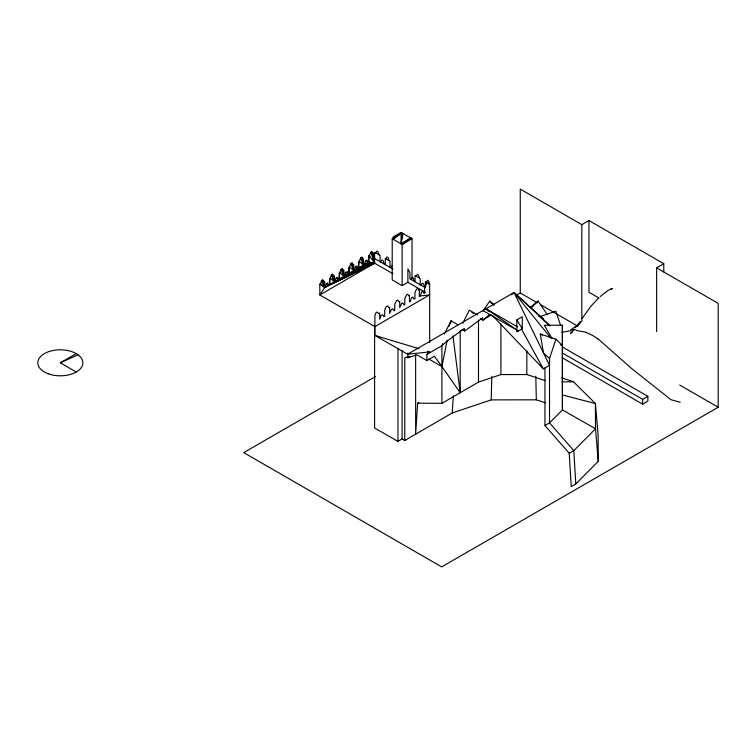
<?xml version="1.0" encoding="UTF-8"?>
<svg xmlns="http://www.w3.org/2000/svg" width="756" height="756" viewBox="0 0 756 756"><rect width="100%" height="100%" fill="white"/><g stroke="black" fill="none" stroke-linecap="round" stroke-linejoin="round"><path stroke-width="1.13" d="M551.842 338.14L544.292 325.241L562.398 325.212L562.426 409.913L549.517 422.897L544.953 425.543L569.23 453.279L571.224 486.599L575.788 483.944L598.251 461.358L598.128 435.305L595.416 403.562L573.492 381.761L561.547 377.811M374.607 326.743L374.607 427.962L397.958 441.372L402.097 438.971L404.762 440.512L452.211 412.965L491.23 399.886L491.797 376.346M418.843 402.466L417.633 403.175L415.639 434.199L415.639 354.97M452.211 412.965L453.326 395.728M402.097 232.999L401.124 243.857L410.839 238.017L411.122 239.227L411.122 238.008L403.279 242.563L403.279 243.782L410.839 238.017L402.145 244.434L402.145 285.645L392.213 279.937L392.213 238.735L402.097 232.999L412.029 238.698L412.029 278.775M380.079 261.67L380.079 255.462L374.607 252.324L374.607 263.192L339.189 279.077L339.775 272.538L340.871 269.448L342.27 268.635L343.375 270.45L343.904 276.346L374.607 263.192L392.884 273.691M393.016 269.098L374.607 258.524L373.672 259.072L372.746 253.402L371.583 251.625L374.607 263.192L348.837 273.483L349.499 266.896L350.841 263.664L352.069 262.946L353.09 264.808L353.761 270.62L374.607 263.192L371.583 251.625L369.278 255.415L368.654 261.982L324.711 287.488L319.826 294.982L374.891 326.611L429.673 294.821L419.363 296.135L419.363 289.935L418.805 290.257L417.794 288.395L416.603 289.085L414.968 292.487L414.968 298.696L414.061 299.215L412.87 297.07L411.5 297.864L410.413 301.332L409.487 301.871L409.487 295.672L408.854 296.031L407.805 294.188L406.615 294.887L404.791 298.393L404.791 304.592L404.063 305.018L402.797 302.92L401.398 303.732L399.726 307.541L399.726 301.332L398.894 301.814L397.684 300.066L396.276 300.879L394.745 304.224L394.745 310.423L394.037 310.839L392.761 308.75L391.41 309.525L389.614 313.4L389.614 307.201L388.811 307.664L387.611 305.915L386.146 306.766L384.719 310.036L384.719 316.244L383.925 316.707L382.593 314.647L381.052 315.535L379.682 319.164L379.682 312.965L378.595 313.598L377.036 312.048L375.959 312.672L374.891 315.743L374.891 335.418L407.635 354.224L429.673 351.937L426.904 354.441L426.904 360.565L416.868 354.8L407.89 357.777L407.89 353.061M374.607 263.192L338.461 279.503L337.356 277.31L336.155 278.01L334.927 281.553L374.607 263.192L344.594 275.94L345.785 272.415L348.195 273.852L374.607 263.192L334.313 281.912L333.547 276.148L332.593 274.258L331.326 274.995L330.296 278.038L329.531 278.482L329.531 284.681L374.607 263.192L354.366 270.27L355.622 266.707L357.928 268.21L374.607 263.192L328.765 285.135L327.565 282.999L326.403 283.67L325.241 287.176L374.607 263.192L364.118 264.619L365.602 260.915L368.314 262.171L374.607 263.192L324.711 287.488L323.833 281.79L322.784 279.947L321.461 280.712L320.582 283.67L319.826 284.114L319.826 294.982L374.607 263.192L368.654 261.982L368.654 255.774L369.278 255.415L374.607 263.192L358.533 267.86L359.232 261.245L360.555 258.023L362.011 257.182L363.428 265.016L374.607 263.192L370.761 252.107M329.531 284.681L330.296 278.038L334.313 281.912L334.313 275.704L333.547 276.148M402.986 233.509L401.124 243.857L401.077 232.366L393.158 236.968L393.158 238.187L393.271 239.34L401.077 233.585M447.165 340.257L441.91 366.565L460.196 392.714L460.196 330.712M450.595 323.095L451.048 320.809L458.06 324.834M549.517 358.552L555.972 339.198L540.266 333.991L543.47 352.882L549.517 358.552L549.517 422.897L573.795 450.633L575.788 483.944M442.704 343.564L441.91 345.728L441.91 403.326L417.633 403.175M449.064 326.223L451.048 320.809L444.452 333.935M386.042 258.892L386.883 256.917L388.14 257.645L389.104 260.65M411.122 279.503L412.086 277.225L413.286 277.906L414.345 281.355M380.778 262.067L381.808 259.828L383.037 260.536L384.199 264.042M462.738 323.322L469.344 310.196L477.518 314.893M375.704 252.958L376.734 251.096L378.019 251.833L379.011 254.857M390.701 267.775L391.91 265.63M421.083 285.22L422.339 283.113L423.653 283.869L424.598 287.242M426.403 282.073L427.594 280.306L428.529 280.845L429.673 283.954L429.673 342.61M483.103 310.914L489.699 301.134L494.008 304.63M582.281 318.181L591.031 306.114L598.062 298.516M576.393 326.734L579.994 321.65M416.055 276.129L417.321 274.409L418.361 275.004L419.514 278.113M580.353 322.68L578.198 325.42M581.043 321.782L574.654 327.717L578.453 324.645M573.984 329.767L570.355 333.651L571.564 332.517M531.307 307.881L538.092 301.058L547.353 314.723M571.404 332.668L572.396 331.723M480.306 318.73L483.027 320.194L489.746 314.354M511.406 294.831L514.004 292.496L540.729 316.622M600.245 296.522L608.098 290.389L612.237 288.527M530.306 307.39L538.092 301.058M577.48 325.439L571.678 329.172M462.029 329.418L464.77 330.996L482.63 317.832L483.027 320.194M484.539 319.041L491.192 314.902M323.833 281.79L324.711 281.279L324.711 287.488L319.826 284.114M343.375 270.45L343.904 270.138L343.904 276.346L339.775 272.538L339.189 272.878L339.189 279.077M353.09 264.808L353.761 264.42L353.761 270.62L349.499 266.896L348.837 267.274L348.837 273.483M362.738 259.204L363.428 258.807L363.428 265.016L359.232 261.245L358.533 261.652L358.533 267.86M372.746 253.402L373.672 252.863L373.672 259.072M345.785 272.415L347.316 271.536L348.195 273.852M355.622 266.707L356.974 265.923L357.928 268.21M365.602 260.915L367.057 260.073L368.314 262.171M412.029 238.698L402.145 244.434L392.213 238.735M402.145 285.645L407.89 282.309L407.89 268.994L409.96 272.632L409.96 278.832L425.43 287.715M419.363 296.135L420.44 295.511L421.697 291.948L422.906 291.249L424.021 293.441L424.579 293.111L424.579 286.911L425.562 286.344L426.658 283.245L427.905 282.527L428.964 284.369L429.673 283.954L425.43 281.515L425.43 286.685M407.635 354.224L514.004 292.496L549.848 325.732M407.89 357.777L410.376 356.331M426.904 354.441L441.91 345.728L446.475 341.608L464.345 328.444L464.77 330.996M426.904 360.565L434.407 356.208L441.91 366.565L428.775 359.015M516.83 319.911L522.283 316.745L522.283 328.699L516.83 331.865L516.83 319.911L522.283 328.699M441.91 403.326L478.491 382.101L500.916 374.579L526.847 374.541L545.057 380.57M492.449 315.526L543.356 368.871L549.517 365.299L514.004 292.496L551.247 338.508M569.23 453.279L573.795 450.633L595.53 428.765L595.416 403.562L562.36 394.944M76.252 372.009L60.329 362.804L76.252 353.61M537.412 302.873L520.26 292.969L520.26 189.104L581.818 224.645L588.952 220.525L663.777 263.721L663.777 271.952M375.373 376.62L243.744 452.617L441.684 566.896L718.2 407.248L718.2 303.383L656.643 267.841L656.643 331.582M516.178 295.331L520.26 292.969M656.643 267.841L663.777 263.721M562.247 352.92L642.647 399.338L647.864 396.324L647.864 401.143L642.647 404.158L562.247 357.749M610.697 289.142L612.379 288.575M60.329 362.804L78.076 354.8M550.018 325.817L540.19 316.509L555.849 311.255L560.555 325.222M408.911 356.407L404.762 357.786L404.762 440.512M561.831 332.338L570.808 330.722M561.991 381.875L573.492 381.761M491.23 399.886L536.344 399.82L545.284 402.778M576.412 330.57L585.891 332.196M680.22 402.23L670.959 399.726L631.43 368.37L597.75 338.575M374.891 335.418L418.975 348.714M427.537 351.294L429.673 351.937M560.366 344.708L562.426 345.568L562.426 409.913L595.53 428.765L598.251 461.358M488.414 311.292L485.985 308.75L517.444 326.819M482.867 310.565L518.38 330.958L485.985 308.75M407.89 282.309L425.713 292.544M599.064 298.081L588.952 292.251L588.952 220.525M540.445 304.621L577.782 326.186M679.729 385.04L718.2 407.248M562.388 346.966L647.864 396.324M540.266 333.991L542.26 335.154M538.565 316.008L543.309 318.956L540.19 316.509M326.403 283.67L328.765 285.135M336.155 278.01L338.461 279.503M471.839 312.256L473.502 313.636M320.582 283.67L324.711 287.488L322.784 279.947M555.972 339.198L562.426 345.568L562.398 325.212M489.699 301.134L493.838 305.235M521.508 329.153L543.356 368.871M321.461 280.712L324.711 287.488M340.871 269.448L343.904 276.346L342.27 268.635M331.326 274.995L334.313 281.912L332.593 274.258M350.841 263.664L353.761 270.62L352.069 262.946M360.555 258.023L363.428 265.016L362.011 257.182M452.967 335.891L460.196 392.714M535.787 376.28L536.344 399.82M642.647 399.338L642.647 404.158M581.818 224.645L581.818 321.432M544.953 367.945L544.953 425.543M526.847 351.143L526.847 374.541M500.916 324.277L500.916 374.579M478.491 320.1L478.491 382.101M420.213 284.719L420.213 278.52L415.025 275.534L415.025 281.742M402.097 350.708L402.097 438.971M397.958 348.393L397.958 441.372M390.001 267.369L390.001 261.16L385.276 258.448L385.276 264.657M586.004 332.498A41.174 18.919 52.8 0 1 597.76 338.877M570.43 330.06A122.028 57.654 54 0 1 575.968 329.682M48.157 373.757A22.529 13.013 0 0 0 82.829 363.419A22.529 13.013 0 0 0 49.99 351.247A22.529 13.013 0 0 0 48.157 373.757"/></g></svg>
